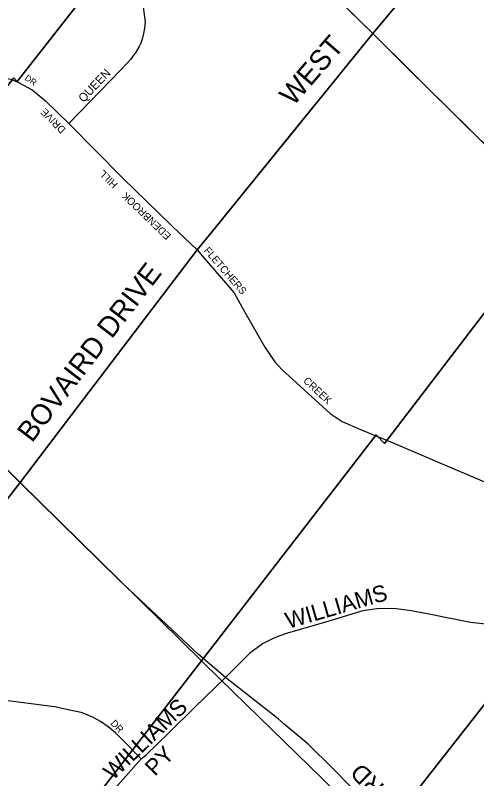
# Model space of a CAD drawing. Extents: x 589463 to 611048, y 4827729 to 4855916.
# Drawn here: x 596022 to 597147, y 4836994 to 4838857 of the extents above; entities that cross this region are included whole.
import ezdxf

# ---------------------------------------------------------------- set-up
doc = ezdxf.new("R2010")
doc.units = 0
for name, color, linetype in [('GIS_LOT_CONCESSION', 7, 'Continuous'), ('GIS_MAJOR_ARTERIAL_STREETS', 7, 'Continuous'), ('GIS_MINOR_ARTERIAL_STREETS', 7, 'Continuous'), ('GIS_TX_MAJOR_ARTERIAL_STREETS', 7, 'Continuous'), ('GIS_TX_MINOR_ARTERIAL_STREETS', 7, 'Continuous')]:
    doc.layers.add(name, color=color, linetype=linetype)

msp = doc.modelspace()

# ---------------------------------------------------------------- linework, layer by layer
at = {"layer": 'GIS_LOT_CONCESSION'}
for points in [[(597297.1, 4840356.5), (596886, 4839819.9), (596892, 4839814), (596886.4, 4839808.2), (596890.8, 4839803.5), (596876.5, 4839795.1), (596455, 4839257.2), (596448.3, 4839248.6), (596454.7, 4839242.4), (596599.8, 4839100), (596680.9, 4839020.5), (596893.5, 4838812.4), (597095.5, 4839054.8), (597264.3, 4839265.9), (597270.1, 4839274.8), (597367.4, 4839422.3), (597372.5, 4839429.9), (597379.5, 4839440.6), (597384.4, 4839448), (597386.6, 4839451.4), (597530.3, 4839637.2), (597747.5, 4839911.5), (597669.7, 4839988.4), (597306.2, 4840347.4)], [(597345.3, 4838365.7), (597768.2, 4838923), (597775.2, 4838921), (597782.4, 4838941.7), (598181.7, 4839465.4), (598187.5, 4839472.9), (598004.8, 4839652.2), (597747.5, 4839911.5), (597530.3, 4839637.2), (597386.6, 4839451.4), (597384.4, 4839448), (597379.5, 4839440.6), (597372.5, 4839429.9), (597367.4, 4839422.3), (597270.1, 4839274.8), (597264.3, 4839265.9), (597095.5, 4839054.8), (596893.5, 4838812.4), (596989.2, 4838717.4), (597022, 4838684.9)], [(596017.2, 4839673.2), (595623.7, 4839169.7), (595579.4, 4839130.1), (595155.1, 4838590.1), (595165.2, 4838580.2), (595280.6, 4838465), (595510.1, 4838236.3), (595588.8, 4838157.5), (596017.9, 4838703.7), (596026.1, 4838694.7), (596454.7, 4839242.4), (596448.3, 4839248.6), (596443.8, 4839253), (596321.8, 4839372.7)], [(596454.7, 4839242.4), (596026.1, 4838694.7), (596017.9, 4838703.7), (595588.8, 4838157.5), (595631.1, 4838115.6), (595780.7, 4837968), (595816.9, 4837931.2), (595901.1, 4837848.7), (596033.5, 4837716.9), (596143.9, 4837862.1), (596465.2, 4838284.4), (596499.1, 4838326.2), (596893.5, 4838812.4), (596680.9, 4839020.5), (596599.8, 4839100)], [(596893.5, 4838812.4), (596499.1, 4838326.2), (596465.2, 4838284.4), (596143.9, 4837862.1), (596033.5, 4837716.9), (596274.6, 4837479.2), (596475.6, 4837281.6), (596901.2, 4837832.6), (596921.9, 4837811.5), (597345.3, 4838365.7), (597022, 4838684.9), (596989.2, 4838717.4)], [(597345.3, 4838365.7), (596921.9, 4837811.5), (596901.2, 4837832.6), (596475.6, 4837281.6), (596521.3, 4837236.7), (596770.7, 4836993.4), (596913.6, 4836854), (597344.7, 4837403.8), (597354.8, 4837393.8), (597781.9, 4837934.5), (597732.7, 4837982.6), (597649.4, 4838065.4), (597376.3, 4838335.1)], [(595588.8, 4838157.5), (594746.6, 4837074.7), (594747.3, 4837074), (594996, 4836827.6), (595190.9, 4836634.7), (595501.9, 4837020.1), (595538.1, 4837074.4), (595608, 4837168.2), (595633.2, 4837201.6), (595760.5, 4837366.7), (596033.5, 4837716.9), (595901.1, 4837848.7), (595816.9, 4837931.2), (595780.7, 4837968), (595631.1, 4838115.6)], [(597781.9, 4837934.5), (597354.8, 4837393.8), (597344.7, 4837403.8), (596913.6, 4836854), (597121.9, 4836650.7), (597354.5, 4836422.1), (597782.4, 4836964.8), (597793.4, 4836953.7), (598218.3, 4837502.3), (597916.4, 4837802.9)], [(596033.5, 4837716.9), (595760.5, 4837366.7), (595633.2, 4837201.6), (595608, 4837168.2), (595538.1, 4837074.4), (595501.9, 4837020.1), (595190.9, 4836634.7), (595310.1, 4836542.1), (595431.1, 4836392.5), (595487.3, 4836336.6), (595490.2, 4836333.8), (595552.6, 4836271.8), (595556.4, 4836268), (595619.8, 4836205.1), (595632.5, 4836192.5), (596475.6, 4837281.6), (596274.6, 4837479.2)], [(596475.6, 4837281.6), (595632.5, 4836192.5), (595788.6, 4836037.5), (595888.3, 4835938.5), (596000.7, 4835826.7), (596055.8, 4835772.6), (596067.3, 4835760.8), (596497.1, 4836298), (596483.2, 4836311.3), (596913.6, 4836854), (596770.7, 4836993.4), (596521.3, 4837236.7)]]:
    msp.add_lwpolyline(points, close=True, dxfattribs=at)
at = {"layer": 'GIS_MAJOR_ARTERIAL_STREETS'}
for points in [[(597095.2, 4839054.6), (596893.1, 4838812.3)], [(596893.1, 4838812.3), (596680.5, 4839020.4)], [(596893.1, 4838812.3), (596727.9, 4838608.5), (596498.8, 4838326), (596464.9, 4838284.3)], [(596988.9, 4838717.3), (596893.1, 4838812.3)], [(597021.7, 4838684.8), (596988.9, 4838717.3)], [(597376, 4838334.9), (597314.8, 4838395.3), (597021.7, 4838684.8)], [(596464.9, 4838284.3), (596143.6, 4837861.9), (596033.1, 4837716.8)], [(596033.1, 4837716.8), (595926.9, 4837822.6)], [(596033.1, 4837716.8), (595760.1, 4837366.6)], [(596274.3, 4837479), (596033.1, 4837716.8)], [(596468.5, 4837297.3), (596274.3, 4837479)], [(597183.2, 4837371), (597169.1, 4837370.9), (597131.9, 4837375.3), (597086.6, 4837384.1), (597073.9, 4837386.6), (597039.1, 4837393.6), (596986.5, 4837403.8), (596944.6, 4837409.4), (596903.3, 4837408.6), (596869, 4837403.3), (596863, 4837402.3), (596802, 4837383.4), (596777.7, 4837375.8)], [(596777.7, 4837375.8), (596685.6, 4837348.9), (596664.6, 4837341.6), (596648.6, 4837335.5), (596630.7, 4837326.6), (596624.1, 4837323), (596593, 4837299.4), (596533.9, 4837240.7)], [(596533.9, 4837240.7), (596468.5, 4837297.3)], [(596397.7, 4837107.7), (596459.6, 4837168.6), (596533.9, 4837240.7)], [(596796.8, 4837017.9), (596736.1, 4837078.3), (596677.6, 4837127), (596662.2, 4837139.8), (596533.9, 4837240.7)], [(596328.9, 4837042.1), (596340.2, 4837051.4), (596397.5, 4837107.6), (596397.7, 4837107.7)], [(596166.7, 4836766.1), (596178.8, 4836819.1), (596189, 4836852.2), (596204.3, 4836889.8), (596230.8, 4836933.1), (596285.3, 4836994), (596328.9, 4837042.1)], [(597121.6, 4836650.6), (597033.4, 4836742.9), (597027, 4836749.5), (596967, 4836823.8), (596875.4, 4836937.3), (596796.8, 4837017.9)]]:
    msp.add_lwpolyline(points, dxfattribs=at)
at = {"layer": 'GIS_MINOR_ARTERIAL_STREETS'}
for points in [[(596312.7, 4838973.1), (596322.9, 4838924.6), (596333.1, 4838876.2), (596338.3, 4838840.3), (596336.8, 4838825.6), (596334.5, 4838812.4), (596330.9, 4838798.2), (596328, 4838788.6), (596324, 4838780.4), (596314.7, 4838765)], [(596312.7, 4838973.1), (596322.9, 4838924.6), (596333.1, 4838876.2), (596338.3, 4838840.3), (596336.8, 4838825.6), (596334.5, 4838812.4), (596330.9, 4838798.2), (596328, 4838788.6), (596324, 4838780.4), (596314.7, 4838765)], [(596314.7, 4838765), (596310.6, 4838759.8), (596306.2, 4838753.8), (596302.2, 4838749.1), (596295.6, 4838741), (596276.3, 4838721.2)], [(596314.7, 4838765), (596310.6, 4838759.8), (596306.2, 4838753.8), (596302.2, 4838749.1), (596295.6, 4838741), (596276.3, 4838721.2)], [(596276.3, 4838721.2), (596229.8, 4838672.4)], [(596276.3, 4838721.2), (596229.8, 4838672.4)], [(595906.2, 4838692.9), (595974.4, 4838704.8), (595984.4, 4838704.8), (596011.1, 4838701.1), (596027.6, 4838693.5), (596031.4, 4838691.8), (596062.7, 4838674.7), (596095.5, 4838647.9)], [(595906.2, 4838692.9), (595974.4, 4838704.8), (595984.4, 4838704.8), (596011.1, 4838701.1), (596027.6, 4838693.5), (596031.4, 4838691.8), (596062.7, 4838674.7), (596095.5, 4838647.9)], [(596229.8, 4838672.4), (596152.5, 4838593)], [(596229.8, 4838672.4), (596152.5, 4838593)], [(596095.5, 4838647.9), (596152.5, 4838593)], [(596095.5, 4838647.9), (596152.5, 4838593)], [(596152.5, 4838593), (596284.7, 4838458.3)], [(596152.5, 4838593), (596284.7, 4838458.3)], [(596284.7, 4838458.3), (596341.4, 4838403.1)], [(596284.7, 4838458.3), (596341.4, 4838403.1)], [(596341.4, 4838403.1), (596405.1, 4838341.4), (596464.9, 4838284.3)], [(596341.4, 4838403.1), (596405.1, 4838341.4), (596464.9, 4838284.3)], [(596464.9, 4838284.3), (596482.2, 4838264.2), (596555.3, 4838179.1), (596570.1, 4838153), (596584.9, 4838127)], [(596464.9, 4838284.3), (596482.2, 4838264.2), (596555.3, 4838179.1), (596570.1, 4838153), (596584.9, 4838127)], [(596584.9, 4838127), (596630.4, 4838046.6)], [(596584.9, 4838127), (596630.4, 4838046.6)], [(596630.4, 4838046.6), (596654.1, 4838010.8), (596671.7, 4837992.4), (596789.2, 4837884.7)], [(596630.4, 4838046.6), (596654.1, 4838010.8), (596671.7, 4837992.4), (596789.2, 4837884.7)], [(596789.2, 4837884.7), (596818.8, 4837865.3), (596863.2, 4837846.1)], [(596789.2, 4837884.7), (596818.8, 4837865.3), (596863.2, 4837846.1)], [(596863.2, 4837846.1), (596944.8, 4837812.6)], [(596863.2, 4837846.1), (596944.8, 4837812.6)], [(596944.8, 4837812.6), (597073.5, 4837757.6), (597202.1, 4837702.6)], [(596944.8, 4837812.6), (597073.5, 4837757.6), (597202.1, 4837702.6)], [(596117.2, 4837169.6), (596003.8, 4837183.9), (595978.2, 4837189.7), (595954.5, 4837196.9), (595931.5, 4837207.2), (595911.3, 4837218.7), (595890.1, 4837235.4), (595870.1, 4837255.3)], [(596117.2, 4837169.6), (596003.8, 4837183.9), (595978.2, 4837189.7), (595954.5, 4837196.9), (595931.5, 4837207.2), (595911.3, 4837218.7), (595890.1, 4837235.4), (595870.1, 4837255.3)], [(596273.6, 4837098.7), (596265.8, 4837105.6), (596248.4, 4837120.4), (596229.8, 4837133.3), (596214.7, 4837141.7), (596200.8, 4837148.3), (596181.9, 4837155.7), (596161.6, 4837159.8), (596117.2, 4837169.6)], [(596273.6, 4837098.7), (596265.8, 4837105.6), (596248.4, 4837120.4), (596229.8, 4837133.3), (596214.7, 4837141.7), (596200.8, 4837148.3), (596181.9, 4837155.7), (596161.6, 4837159.8), (596117.2, 4837169.6)], [(596328.9, 4837042.1), (596280.6, 4837091.2), (596273.6, 4837098.7)], [(596328.9, 4837042.1), (596280.6, 4837091.2), (596273.6, 4837098.7)]]:
    msp.add_lwpolyline(points, dxfattribs=at)

# ---------------------------------------------------------------- texts
at = {"layer": 'GIS_TX_MAJOR_ARTERIAL_STREETS'}
for s, height, rotation, p in [('WEST', 50, 49.2466, (596699.5, 4838633.1)), ('BOVAIRD DRIVE ', 49.998, 52.5007, (596062.3, 4837812)), ('WILLIAMS', 40, 16.2284, (596687.1, 4837359.4)), ('WILLIAMS', 40, 43.5731, (596259.6, 4836988.4)), ('PY', 40, 45.8346, (596362.4, 4836998.2)), ('RD', 42.87, 135.2178, (596923.9, 4836976.7))]:
    msp.add_text(s, height=height, rotation=rotation, dxfattribs=at).set_placement(p)
at = {"layer": 'GIS_TX_MINOR_ARTERIAL_STREETS'}
for s, height, rotation, p in [('QUEEN   ', 20.7, 46.7264, (596188.2, 4838642.5)), ('DR', 15, 326.9048, (596043.3, 4838700.1)), ('DRIVE', 18, 134.5362, (596146.2, 4838579)), ('EDENBROOK    HILL    ', 18, 135.9703, (596402.9, 4838319.9)), ('FLETCHERS', 18, 310.8244, (596480.2, 4838281.8)), ('CREEK', 18, 317.1054, (596722.3, 4837962.8)), ('DR', 17, 313.2095, (596252.6, 4837127.9))]:
    msp.add_text(s, height=height, rotation=rotation, dxfattribs=at).set_placement(p)

doc.saveas('drawing.dxf')
